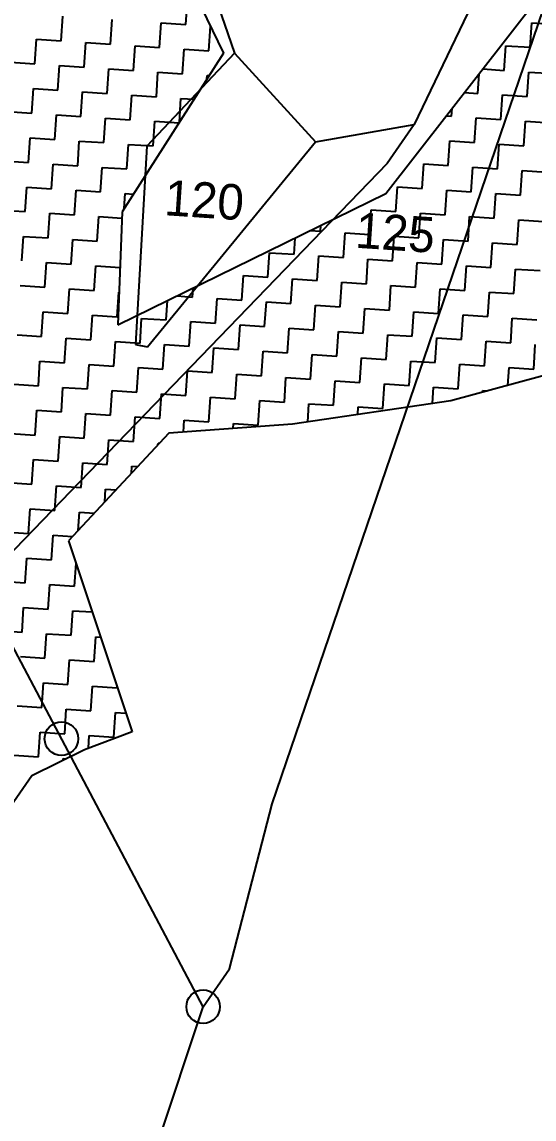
# Model space of a CAD drawing. Header units: metres. Extents: x 286068 to 287358, y 2005630 to 2007098.
# Drawn here: x 286882 to 286949.5, y 2006383.6 to 2006528 of the extents above; entities that cross this region are included whole.
import ezdxf
from ezdxf.enums import TextEntityAlignment as Align

# ---------------------------------------------------------------- set-up
doc = ezdxf.new("R2010")
doc.units = ezdxf.units.M
for name, color, linetype in [('POLY_HATCH', 12, 'Continuous'), ('POLY_PARCEL', 6, 'Continuous'), ('TEXT_PARCEL', 7, 'Continuous')]:
    doc.layers.add(name, color=color, linetype=linetype)
doc.styles.add('TEXT_MAP', font='')
doc.styles.get('TEXT_MAP').set_extended_font_data('Kruti Dev 050')

msp = doc.modelspace()

# ---------------------------------------------------------------- linework, layer by layer
for centre in [(286887.21, 2006433.62), (286905.88, 2006398.34)]:
    msp.add_circle(centre, 2.21)
at = {"layer": 'POLY_HATCH'}
for p, q in [((286897.67, 2006546.36), (286908.57, 2006523.87)), ((286929.97, 2006505.37), (286961.25, 2006545.55)), ((286908.57, 2006523.87), (286895.22, 2006502.98)), ((286894.66, 2006488.08), (286929.97, 2006505.37)), ((286895.22, 2006502.98), (286894.66, 2006488.08)), ((286956.72, 2006483.01), (286938.52, 2006478.08)), ((286938.52, 2006478.08), (286917.65, 2006475)), ((286917.65, 2006475), (286901.37, 2006473.85)), ((286901.37, 2006473.85), (286888.14, 2006459.65)), ((286888.14, 2006459.65), (286896.53, 2006434.53)), ((286896.53, 2006434.53), (286890.23, 2006432.16)), ((286890.23, 2006432.16), (286883.3, 2006428.71)), ((286883.3, 2006428.71), (286866.03, 2006404.18))]:
    msp.add_line(p, q, dxfattribs=at)
at = {"layer": 'POLY_HATCH', "linetype": 'Continuous'}
for p, q in [((286903.61, 2006527.63), (286903.82, 2006530.87)), ((286887.18, 2006525.46), (286887.4, 2006528.71)), ((286893.67, 2006525.03), (286893.88, 2006528.28)), ((286900.15, 2006524.6), (286900.36, 2006527.84)), ((286900.36, 2006527.84), (286903.61, 2006527.63)), ((286906.63, 2006524.17), (286906.85, 2006527.41)), ((286906.85, 2006527.41), (286906.85, 2006527.41)), ((286948.99, 2006524.62), (286949.21, 2006527.86)), ((286949.21, 2006527.86), (286952.45, 2006527.64)), ((286883.72, 2006522.44), (286883.94, 2006525.68)), ((286883.94, 2006525.68), (286887.18, 2006525.46)), ((286890.21, 2006522.01), (286890.42, 2006525.25)), ((286890.42, 2006525.25), (286893.67, 2006525.03)), ((286896.69, 2006521.58), (286896.91, 2006524.82)), ((286896.91, 2006524.82), (286900.15, 2006524.6)), ((286903.18, 2006521.15), (286903.39, 2006524.39)), ((286903.39, 2006524.39), (286906.63, 2006524.17)), ((286945.53, 2006521.59), (286945.75, 2006524.83)), ((286945.75, 2006524.83), (286948.99, 2006524.62)), ((286880.48, 2006522.65), (286883.72, 2006522.44)), ((286886.75, 2006518.98), (286886.97, 2006522.22)), ((286886.97, 2006522.22), (286890.21, 2006522.01)), ((286893.24, 2006518.55), (286893.45, 2006521.79)), ((286893.45, 2006521.79), (286896.69, 2006521.58)), ((286899.72, 2006518.12), (286899.93, 2006521.36)), ((286899.93, 2006521.36), (286903.18, 2006521.15)), ((286906.39, 2006520.45), (286906.42, 2006520.93)), ((286906.42, 2006520.93), (286906.68, 2006520.91)), ((286942.08, 2006518.56), (286942.25, 2006521.14)), ((286942.74, 2006521.78), (286945.53, 2006521.59)), ((286948.56, 2006518.13), (286948.78, 2006521.37)), ((286948.78, 2006521.37), (286952.02, 2006521.16)), ((286883.29, 2006515.95), (286883.51, 2006519.2)), ((286883.51, 2006519.2), (286886.75, 2006518.98)), ((286889.78, 2006515.52), (286889.99, 2006518.76)), ((286889.99, 2006518.76), (286893.24, 2006518.55)), ((286896.26, 2006515.09), (286896.48, 2006518.33)), ((286896.48, 2006518.33), (286899.72, 2006518.12)), ((286940.33, 2006518.68), (286942.08, 2006518.56)), ((286945.1, 2006515.11), (286945.32, 2006518.35)), ((286945.32, 2006518.35), (286948.56, 2006518.13)), ((286902.75, 2006514.77), (286902.96, 2006517.9)), ((286902.96, 2006517.9), (286904.68, 2006517.79)), ((286938.62, 2006515.54), (286938.69, 2006516.57)), ((286880.05, 2006516.17), (286883.29, 2006515.95)), ((286886.32, 2006512.5), (286886.54, 2006515.74)), ((286886.54, 2006515.74), (286889.78, 2006515.52)), ((286892.8, 2006512.07), (286893.02, 2006515.31)), ((286893.02, 2006515.31), (286896.26, 2006515.09)), ((286937.92, 2006515.58), (286938.62, 2006515.54)), ((286941.65, 2006512.08), (286941.86, 2006515.32)), ((286941.86, 2006515.32), (286945.1, 2006515.11)), ((286899.29, 2006511.64), (286899.5, 2006514.88)), ((286899.5, 2006514.88), (286902.69, 2006514.67)), ((286948.13, 2006511.65), (286948.35, 2006514.89)), ((286948.35, 2006514.89), (286951.59, 2006514.68)), ((286882.86, 2006509.47), (286883.08, 2006512.71)), ((286883.08, 2006512.71), (286886.32, 2006512.5)), ((286889.35, 2006509.04), (286889.56, 2006512.28)), ((286889.56, 2006512.28), (286892.8, 2006512.07)), ((286938.19, 2006509.05), (286938.41, 2006512.3)), ((286938.41, 2006512.3), (286941.65, 2006512.08)), ((286895.83, 2006508.61), (286896.05, 2006511.85)), ((286896.05, 2006511.85), (286899.29, 2006511.64)), ((286944.67, 2006508.62), (286944.89, 2006511.86)), ((286944.89, 2006511.86), (286948.13, 2006511.65)), ((286879.62, 2006509.69), (286882.86, 2006509.47)), ((286885.89, 2006506.01), (286886.11, 2006509.25)), ((286886.11, 2006509.25), (286889.35, 2006509.04)), ((286892.37, 2006505.58), (286892.59, 2006508.82)), ((286892.59, 2006508.82), (286895.83, 2006508.61)), ((286934.73, 2006506.03), (286934.95, 2006509.27)), ((286934.95, 2006509.27), (286938.19, 2006509.05)), ((286941.22, 2006505.6), (286941.43, 2006508.84)), ((286941.43, 2006508.84), (286944.67, 2006508.62)), ((286947.7, 2006505.17), (286947.92, 2006508.41)), ((286947.92, 2006508.41), (286951.16, 2006508.19)), ((286882.43, 2006502.99), (286882.65, 2006506.23)), ((286882.65, 2006506.23), (286885.89, 2006506.01)), ((286888.92, 2006502.56), (286889.13, 2006505.8)), ((286889.13, 2006505.8), (286892.37, 2006505.58)), ((286895.49, 2006503.4), (286895.62, 2006505.37)), ((286895.62, 2006505.37), (286896.7, 2006505.3)), ((286931.28, 2006503), (286931.49, 2006506.24)), ((286931.49, 2006506.24), (286934.73, 2006506.03)), ((286937.76, 2006502.57), (286937.98, 2006505.81)), ((286937.98, 2006505.81), (286941.22, 2006505.6)), ((286944.24, 2006502.14), (286944.46, 2006505.38)), ((286944.46, 2006505.38), (286947.7, 2006505.17)), ((286879.19, 2006503.2), (286882.43, 2006502.99)), ((286885.46, 2006499.53), (286885.68, 2006502.77)), ((286885.68, 2006502.77), (286888.92, 2006502.56)), ((286891.94, 2006499.1), (286892.16, 2006502.34)), ((286892.16, 2006502.34), (286895.19, 2006502.14)), ((286927.82, 2006499.97), (286928.03, 2006503.22)), ((286928.03, 2006503.22), (286931.28, 2006503)), ((286934.3, 2006499.54), (286934.52, 2006502.78)), ((286934.52, 2006502.78), (286937.76, 2006502.57)), ((286940.79, 2006499.11), (286941, 2006502.35)), ((286941, 2006502.35), (286944.24, 2006502.14)), ((286921.34, 2006500.4), (286921.39, 2006501.17)), ((286947.27, 2006498.68), (286947.49, 2006501.92)), ((286947.49, 2006501.92), (286950.73, 2006501.71)), ((286882, 2006496.5), (286882.22, 2006499.74)), ((286882.22, 2006499.74), (286885.46, 2006499.53)), ((286888.49, 2006496.07), (286888.7, 2006499.31)), ((286888.7, 2006499.31), (286891.94, 2006499.1)), ((286917.88, 2006497.38), (286918.02, 2006499.52)), ((286920, 2006500.49), (286921.34, 2006500.4)), ((286924.36, 2006496.95), (286924.58, 2006500.19)), ((286924.58, 2006500.19), (286927.82, 2006499.97)), ((286930.85, 2006496.52), (286931.06, 2006499.76)), ((286931.06, 2006499.76), (286934.3, 2006499.54)), ((286937.33, 2006496.09), (286937.54, 2006499.33)), ((286937.54, 2006499.33), (286940.79, 2006499.11)), ((286943.81, 2006495.66), (286944.03, 2006498.9)), ((286944.03, 2006498.9), (286947.27, 2006498.68)), ((286885.03, 2006493.05), (286885.24, 2006496.29)), ((286885.24, 2006496.29), (286888.49, 2006496.07)), ((286914.42, 2006494.35), (286914.64, 2006497.59)), ((286914.64, 2006497.59), (286917.88, 2006497.38)), ((286920.91, 2006493.92), (286921.12, 2006497.16)), ((286921.12, 2006497.16), (286924.36, 2006496.95)), ((286927.39, 2006493.49), (286927.6, 2006496.73)), ((286927.6, 2006496.73), (286930.85, 2006496.52)), ((286933.87, 2006493.06), (286934.09, 2006496.3)), ((286934.09, 2006496.3), (286937.33, 2006496.09)), ((286891.51, 2006492.62), (286891.73, 2006495.86)), ((286891.73, 2006495.86), (286894.95, 2006495.64)), ((286940.36, 2006492.63), (286940.57, 2006495.87)), ((286940.57, 2006495.87), (286943.81, 2006495.66)), ((286946.84, 2006492.2), (286947.05, 2006495.44)), ((286947.05, 2006495.44), (286950.3, 2006495.23)), ((286910.96, 2006491.32), (286911.18, 2006494.57)), ((286911.18, 2006494.57), (286914.42, 2006494.35)), ((286917.45, 2006490.89), (286917.66, 2006494.14)), ((286917.66, 2006494.14), (286920.91, 2006493.92)), ((286923.93, 2006490.46), (286924.15, 2006493.7)), ((286924.15, 2006493.7), (286927.39, 2006493.49)), ((286881.79, 2006493.26), (286885.03, 2006493.05)), ((286888.06, 2006489.59), (286888.27, 2006492.83)), ((286888.27, 2006492.83), (286891.51, 2006492.62)), ((286894.54, 2006489.16), (286894.76, 2006492.4)), ((286894.76, 2006492.4), (286894.82, 2006492.4)), ((286904.48, 2006491.75), (286904.56, 2006492.93)), ((286930.42, 2006490.03), (286930.63, 2006493.27)), ((286930.63, 2006493.27), (286933.87, 2006493.06)), ((286936.9, 2006489.6), (286937.11, 2006492.84)), ((286937.11, 2006492.84), (286940.36, 2006492.63)), ((286943.38, 2006489.17), (286943.6, 2006492.41)), ((286943.6, 2006492.41), (286946.84, 2006492.2)), ((286901.02, 2006488.73), (286901.19, 2006491.28)), ((286902.44, 2006491.89), (286904.48, 2006491.75)), ((286907.51, 2006488.3), (286907.72, 2006491.54)), ((286907.72, 2006491.54), (286910.96, 2006491.32)), ((286913.99, 2006487.87), (286914.21, 2006491.11)), ((286914.21, 2006491.11), (286917.45, 2006490.89)), ((286920.47, 2006487.44), (286920.69, 2006490.68)), ((286920.69, 2006490.68), (286923.93, 2006490.46)), ((286884.6, 2006486.56), (286884.81, 2006489.8)), ((286884.81, 2006489.8), (286888.06, 2006489.59)), ((286891.08, 2006486.13), (286891.3, 2006489.37)), ((286891.3, 2006489.37), (286894.54, 2006489.16)), ((286926.96, 2006487.01), (286927.17, 2006490.25)), ((286927.17, 2006490.25), (286930.42, 2006490.03)), ((286933.44, 2006486.58), (286933.66, 2006489.82)), ((286933.66, 2006489.82), (286936.9, 2006489.6)), ((286939.93, 2006486.15), (286940.14, 2006489.39)), ((286940.14, 2006489.39), (286943.38, 2006489.17)), ((286897.57, 2006485.7), (286897.78, 2006488.94)), ((286897.78, 2006488.94), (286901.02, 2006488.73)), ((286904.05, 2006485.27), (286904.27, 2006488.51)), ((286904.27, 2006488.51), (286907.51, 2006488.3)), ((286910.53, 2006484.84), (286910.75, 2006488.08)), ((286910.75, 2006488.08), (286913.99, 2006487.87)), ((286917.02, 2006484.41), (286917.23, 2006487.65)), ((286917.23, 2006487.65), (286920.47, 2006487.44)), ((286946.41, 2006485.71), (286946.62, 2006488.96)), ((286946.62, 2006488.96), (286949.87, 2006488.74)), ((286881.36, 2006486.78), (286884.6, 2006486.56)), ((286887.63, 2006483.1), (286887.84, 2006486.35)), ((286887.84, 2006486.35), (286891.08, 2006486.13)), ((286923.5, 2006483.98), (286923.72, 2006487.22)), ((286923.72, 2006487.22), (286926.96, 2006487.01)), ((286929.99, 2006483.55), (286930.2, 2006486.79)), ((286930.2, 2006486.79), (286933.44, 2006486.58)), ((286936.47, 2006483.12), (286936.68, 2006486.36)), ((286936.68, 2006486.36), (286939.93, 2006486.15)), ((286894.11, 2006482.67), (286894.32, 2006485.92)), ((286894.32, 2006485.92), (286897.57, 2006485.7)), ((286900.59, 2006482.24), (286900.81, 2006485.49)), ((286900.81, 2006485.49), (286904.05, 2006485.27)), ((286907.08, 2006481.81), (286907.29, 2006485.06)), ((286907.29, 2006485.06), (286910.53, 2006484.84)), ((286942.95, 2006482.69), (286943.17, 2006485.93)), ((286943.17, 2006485.93), (286946.41, 2006485.71)), ((286949.44, 2006482.26), (286949.65, 2006485.5)), ((286884.17, 2006480.08), (286884.38, 2006483.32)), ((286884.38, 2006483.32), (286887.63, 2006483.1)), ((286913.56, 2006481.38), (286913.78, 2006484.63)), ((286913.78, 2006484.63), (286917.02, 2006484.41)), ((286920.04, 2006480.95), (286920.26, 2006484.19)), ((286920.26, 2006484.19), (286923.5, 2006483.98)), ((286926.53, 2006480.52), (286926.74, 2006483.76)), ((286926.74, 2006483.76), (286929.99, 2006483.55)), ((286933.01, 2006480.09), (286933.23, 2006483.33)), ((286933.23, 2006483.33), (286936.47, 2006483.12)), ((286890.65, 2006479.65), (286890.87, 2006482.89)), ((286890.87, 2006482.89), (286894.11, 2006482.67)), ((286897.14, 2006479.22), (286897.35, 2006482.46)), ((286897.35, 2006482.46), (286900.59, 2006482.24)), ((286903.62, 2006478.79), (286903.84, 2006482.03)), ((286903.84, 2006482.03), (286907.08, 2006481.81)), ((286939.5, 2006479.66), (286939.71, 2006482.9)), ((286939.71, 2006482.9), (286942.95, 2006482.69)), ((286946.04, 2006480.12), (286946.19, 2006482.47)), ((286946.19, 2006482.47), (286949.44, 2006482.26)), ((286910.1, 2006478.36), (286910.32, 2006481.6)), ((286910.32, 2006481.6), (286913.56, 2006481.38)), ((286916.59, 2006477.93), (286916.8, 2006481.17)), ((286916.8, 2006481.17), (286920.04, 2006480.95)), ((286923.07, 2006477.5), (286923.29, 2006480.74)), ((286923.29, 2006480.74), (286926.53, 2006480.52)), ((286880.93, 2006480.29), (286884.17, 2006480.08)), ((286887.2, 2006476.62), (286887.41, 2006479.86)), ((286887.41, 2006479.86), (286890.65, 2006479.65)), ((286893.68, 2006476.19), (286893.89, 2006479.43)), ((286893.89, 2006479.43), (286897.14, 2006479.22)), ((286900.16, 2006475.76), (286900.38, 2006479)), ((286900.38, 2006479), (286903.62, 2006478.79)), ((286929.55, 2006477.07), (286929.77, 2006480.31)), ((286929.77, 2006480.31), (286933.01, 2006480.09)), ((286936.11, 2006477.72), (286936.25, 2006479.88)), ((286936.25, 2006479.88), (286939.5, 2006479.66)), ((286942.72, 2006479.22), (286942.74, 2006479.45)), ((286942.74, 2006479.45), (286943.4, 2006479.4)), ((286906.65, 2006475.33), (286906.86, 2006478.57)), ((286906.86, 2006478.57), (286910.1, 2006478.36)), ((286913.13, 2006474.9), (286913.35, 2006478.14)), ((286913.35, 2006478.14), (286916.59, 2006477.93)), ((286919.67, 2006475.3), (286919.83, 2006477.71)), ((286919.83, 2006477.71), (286923.07, 2006477.5)), ((286883.74, 2006473.59), (286883.95, 2006476.84)), ((286883.95, 2006476.84), (286887.2, 2006476.62)), ((286890.22, 2006473.16), (286890.44, 2006476.41)), ((286890.44, 2006476.41), (286893.68, 2006476.19)), ((286926.25, 2006476.27), (286926.31, 2006477.28)), ((286926.31, 2006477.28), (286929.55, 2006477.07)), ((286896.71, 2006472.73), (286896.92, 2006475.98)), ((286896.92, 2006475.98), (286900.16, 2006475.76)), ((286903.3, 2006473.98), (286903.4, 2006475.55)), ((286903.4, 2006475.55), (286906.65, 2006475.33)), ((286909.84, 2006474.45), (286909.89, 2006475.11)), ((286909.89, 2006475.11), (286913.13, 2006474.9)), ((286880.5, 2006473.81), (286883.74, 2006473.59)), ((286886.77, 2006470.14), (286886.98, 2006473.38)), ((286886.98, 2006473.38), (286890.22, 2006473.16)), ((286893.25, 2006469.71), (286893.46, 2006472.95)), ((286893.46, 2006472.95), (286896.71, 2006472.73)), ((286899.93, 2006472.3), (286899.95, 2006472.52)), ((286899.95, 2006472.52), (286900.13, 2006472.51)), ((286883.31, 2006467.11), (286883.52, 2006470.35)), ((286883.52, 2006470.35), (286886.77, 2006470.14)), ((286889.79, 2006466.68), (286890.01, 2006469.92)), ((286890.01, 2006469.92), (286893.25, 2006469.71)), ((286896.43, 2006468.54), (286896.49, 2006469.49)), ((286896.49, 2006469.49), (286897.27, 2006469.44)), ((286880.07, 2006467.33), (286883.31, 2006467.11)), ((286886.33, 2006463.65), (286886.55, 2006466.9)), ((286886.55, 2006466.9), (286889.79, 2006466.68)), ((286892.92, 2006464.78), (286893.03, 2006466.47)), ((286893.03, 2006466.47), (286894.41, 2006466.37)), ((286882.88, 2006460.63), (286883.09, 2006463.87)), ((286883.09, 2006463.87), (286886.33, 2006463.65)), ((286889.42, 2006461.02), (286889.58, 2006463.44)), ((286889.58, 2006463.44), (286891.55, 2006463.31)), ((286879.64, 2006460.84), (286882.88, 2006460.63)), ((286885.9, 2006457.17), (286886.12, 2006460.41)), ((286886.12, 2006460.41), (286888.69, 2006460.24)), ((286882.45, 2006454.14), (286882.66, 2006457.39)), ((286882.66, 2006457.39), (286885.9, 2006457.17)), ((286888.93, 2006453.71), (286889.13, 2006456.7)), ((286879.21, 2006454.36), (286882.45, 2006454.14)), ((286885.47, 2006450.69), (286885.69, 2006453.93)), ((286885.69, 2006453.93), (286888.93, 2006453.71)), ((286882.02, 2006447.66), (286882.23, 2006450.9)), ((286882.23, 2006450.9), (286885.47, 2006450.69)), ((286888.5, 2006447.23), (286888.72, 2006450.47)), ((286888.72, 2006450.47), (286891.27, 2006450.3)), ((286878.78, 2006447.88), (286882.02, 2006447.66)), ((286885.04, 2006444.2), (286885.26, 2006447.44)), ((286885.26, 2006447.44), (286888.5, 2006447.23)), ((286891.53, 2006443.77), (286891.74, 2006447.01)), ((286891.74, 2006447.01), (286892.38, 2006446.97)), ((286881.8, 2006444.42), (286885.04, 2006444.2)), ((286888.07, 2006440.75), (286888.29, 2006443.99)), ((286888.29, 2006443.99), (286891.53, 2006443.77)), ((286884.61, 2006437.72), (286884.83, 2006440.96)), ((286884.83, 2006440.96), (286888.07, 2006440.75)), ((286891.1, 2006437.29), (286891.31, 2006440.53)), ((286891.31, 2006440.53), (286894.55, 2006440.32)), ((286894.55, 2006440.32), (286894.56, 2006440.43)), ((286881.37, 2006437.93), (286884.61, 2006437.72)), ((286887.64, 2006434.26), (286887.85, 2006437.5)), ((286887.85, 2006437.5), (286891.1, 2006437.29)), ((286894.12, 2006433.83), (286894.34, 2006437.07)), ((286894.34, 2006437.07), (286895.71, 2006436.98)), ((286884.18, 2006431.24), (286884.4, 2006434.48)), ((286884.4, 2006434.48), (286887.64, 2006434.26)), ((286890.77, 2006432.37), (286890.88, 2006434.05)), ((286890.88, 2006434.05), (286894.12, 2006433.83)), ((286880.94, 2006431.45), (286884.18, 2006431.24)), ((286887.41, 2006430.76), (286887.42, 2006431.02)), ((286887.42, 2006431.02), (286887.87, 2006430.99))]:
    msp.add_line(p, q, dxfattribs=at)
at = {"layer": 'POLY_PARCEL'}
for p, q in [((286914.98, 2006425.03), (286974.6, 2006599.64)), ((286959.32, 2006567.81), (286933.71, 2006514.45)), ((286906.72, 2006533.45), (286910, 2006523.85)), ((286910, 2006523.85), (286898.47, 2006511.63)), ((286910, 2006523.85), (286920.71, 2006512.18)), ((286920.71, 2006512.18), (286933.71, 2006514.45)), ((286933.71, 2006514.45), (286930.15, 2006509.32)), ((286898.56, 2006485.18), (286920.71, 2006512.18)), ((286898.47, 2006511.63), (286896.97, 2006485.52)), ((286930.15, 2006509.32), (286876.5, 2006453.87)), ((286896.97, 2006485.52), (286898.56, 2006485.18)), ((286905.88, 2006398.34), (286876.5, 2006453.87)), ((286909.34, 2006403.32), (286914.98, 2006425.03)), ((286905.88, 2006398.34), (286909.34, 2006403.32)), ((286882.18, 2006327.36), (286905.88, 2006398.34))]:
    msp.add_line(p, q, dxfattribs=at)

# ---------------------------------------------------------------- texts
at = {"layer": 'TEXT_PARCEL', "style": 'TEXT_MAP'}
for s, p in [('120', (286906.04, 2006504.52)), ('125', (286931.2, 2006500.24))]:
    msp.add_text(s, height=4.679, rotation=356.2021, dxfattribs=at).set_placement(p, align=Align.MIDDLE)

doc.saveas('drawing.dxf')
